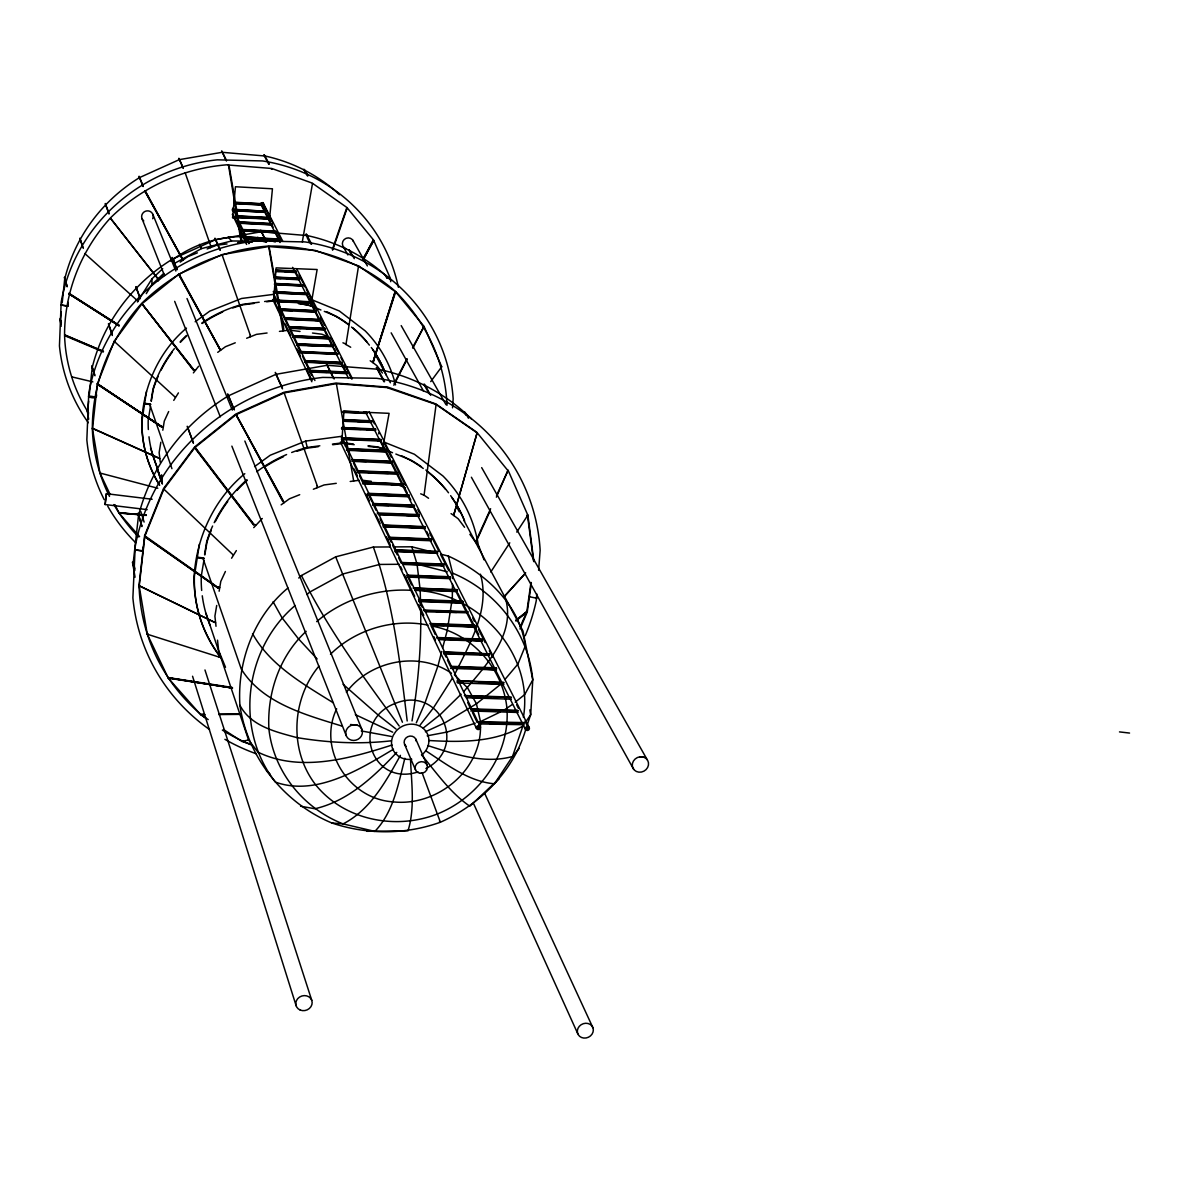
<?xml version="1.0" encoding="UTF-8"?>
<svg xmlns="http://www.w3.org/2000/svg" width="1189" height="1189" viewBox="0 0 1189 1189"><rect width="100%" height="100%" fill="white"/><g stroke="black" fill="none" stroke-linecap="round" stroke-linejoin="round"><path stroke-width="1.5" d="M464.988 412.167L468.451 418.231M146.262 293.638L151.954 284.528L151.969 278.806L162.715 268.699M508.312 471.082L476.789 432.261L435.754 403.888L387.659 387.064L335.848 383.066L283.978 392.281L235.764 414.084L194.654 446.945L163.562 488.471L144.612 535.674L139.054 585.181L147.302 634.361M387.896 387.926L436.095 404.498L477.146 432.885L454.094 513.886L477.042 432.915M527.307 611.622L516.011 620.688M452.489 583.948L452.31 598.349L447.346 629.947L442.665 647.856M452.563 578.553L452.623 573.157L448.342 556.08L441.387 554.312M533.906 561.684L527.886 515.238L527.099 515.758L527.886 515.298L508.015 470.071M234.411 203.631L261.952 205.073L261.892 203.676L261.684 205.088L260.986 203.007L262.977 202.606L282.729 241.189M526.088 728.233C514.138 770.68 480.103 804.611 440.376 822.238C405.464 834.797 366.94 834.812 331.835 822.981C283.681 802.947 247.312 757.036 239.91 705.27C237.116 661.604 253.896 616.199 287.946 588.005M229.016 165.405L241.947 240.639M480.386 723.462C483.106 769.536 437.195 807.019 392.682 801.817C348.853 798.904 317.106 749.07 336.68 708.822M523.413 717.294C534.084 653.281 478.156 592.479 414.872 590.309M235.541 217.186L268.937 218.925L268.877 217.498L237.339 215.863M452.533 407.827L453.158 398.865A185.172 175.496 -23 0 0 305.097 241.932L256.571 240.891A185.172 175.496 -23 0 0 88.759 393.306L86.842 439.856A185.172 175.496 -23 0 0 104.246 499.692M268.937 218.925L269.026 217.795L235.63 216.056M261.907 203.676L261.952 205.073L261.639 203.185L262.769 203.245L272.43 222.313M247.594 238.826L279.816 240.475L279.757 239.034L245.751 237.295L245.811 238.736M279.816 240.475L279.757 239.034M536.789 593.92L536.269 600.727A206.277 192.618 -23.3 0 1 525.256 635.669M538.617 570.289L540.148 550.299A206.277 192.618 -23.3 0 0 376.75 378.295L322.754 377.418A206.277 192.618 -23.3 0 0 135.219 546.554L132.886 597.814A206.277 192.618 -23.3 0 0 209.517 729.511M273.396 293.014L307.163 294.664L307.252 293.46L273.336 291.483M306.524 328.729L324.79 329.591L324.879 328.372L288.377 326.633L325.058 328.714L324.969 329.947L290.265 328.298M332.712 444.76L341.704 443.571L343.948 411.349L389.1 413.341L382.605 448.729M237.191 221.763L237.101 222.848L233.148 214.525L232.613 217.661L269.546 218.91L272.444 188.783L235.452 186.747L232.613 217.661M238.395 223.205L238.499 222.061M238.543 223.487L238.35 221.778L271.909 223.562M292.732 337.215L329.502 338.954L329.606 337.721L292.836 335.982M239.598 225.717L239.688 224.572M275.863 232.658L242.08 230.919L242.17 229.774L275.952 231.513M261.55 204.3L262.68 204.359L262.769 203.245M303.879 285.836L303.983 284.647L305.558 287.753M298.647 352.271L298.751 351.023M300.282 353.059L300.223 351.454M374.624 505.384L414.307 506.975L414.426 505.607L372.96 503.928L372.826 505.31M324.79 329.591L320.302 320.718L314.862 320.45M329.502 338.954L329.621 337.721M338.404 354.114L338.702 353.237M377.656 513.782L419.167 515.06L419.048 516.368L379.113 514.778M346.608 450.304L346.742 448.966L386.678 450.661L386.559 451.998L348.422 450.378M409.298 495.441L368.1 493.762L367.966 495.129L409.165 496.809M414.991 590.041L457.007 591.587L457.141 590.145L413.073 588.02L456.888 589.625M418.825 600.103L462.982 601.708L462.848 603.165L418.691 601.56M378.771 433.955L378.89 432.647M431.889 625.577L474.916 627.093L475.065 625.622L430.255 624.047M438.592 639.608L481.991 641.109L482.139 639.623L436.943 638.062M443.586 653.831L489.199 655.392L489.348 653.891L443.482 651.78M419.182 515.06L419.048 516.368L406.118 515.402M457.007 591.587L457.156 590.145M462.997 601.708L462.848 603.165L451.552 602.243M457.171 682.323L457.334 680.807L503.72 682.337M61.263 311.875L60.312 320.941L61.219 326.276M62.2 302.809L64.667 279.237A164.989 157.959 -22.6 0 1 139.47 177.622L179.257 159.653L222.165 152.296L265.162 156.027A164.989 157.959 -22.6 0 1 339.549 194.728M67.773 306.346L68.159 302.511L67.773 306.346L61.04 305.008L67.624 305.87M69.601 293.995L69.319 293.103L69.14 294.025L119.063 325.905M88.625 401.109L87.451 412.018L88.67 419.256M89.012 397.468L92.207 367.579A176.864 167.887 -22.9 0 1 172.613 259.039L215.313 239.732L261.312 231.751L307.357 235.6A176.864 167.887 -22.9 0 1 389.531 279.133M109.492 496.408A178.989 169.655 -23 0 1 92.341 428.397C92.37 381.877 110.622 337.572 141.803 303.269C175.927 269.829 220.723 249.616 268.357 246.064C314.788 245.291 360.208 260.763 395.372 291.35C425.855 321.714 445.34 362.006 447.019 405.271M528.273 727.757L528.109 729.318L526.489 729.273L526.638 727.713L528.273 727.757L524.958 721.218M163.71 489.363L194.892 447.569L236.017 414.708L284.26 392.89L336.145 383.661L387.986 387.659M157.825 278.642L110.577 218.404L157.869 278.672L159.802 278.479L162.67 274.971M428.56 498.25L424.072 495.174L436.095 404.498M69.244 293.089L69.081 293.891L119.257 325.37M520.188 626.989L526.876 611.369L530.978 582.402M531.364 583.086L527.247 612.053L519.994 628.996M145.266 190.894L182.407 259.068L144.969 191.384M97.736 384.359L161.942 426.97L97.171 383.482M161.645 427.133L161.912 426.569M179.257 274.302L219.861 349.209L178.811 274.733M218.241 586.772L217.81 588.05M345.969 344.483L358.558 265.905L315.204 250.403L268.595 246.539L222.016 254.654L178.796 274.183L141.981 303.775L114.189 341.288L97.335 384.017L92.504 428.961L99.906 472.94L110.205 494.624M412.033 720.92C418.067 683.853 421.501 646.221 420.638 608.664M95.7 397.156C77.582 393.039 100.01 403.13 96.086 393.544M146.47 391.508L142.011 420.475A129.66 122.883 -23 0 0 159.638 485.335M151.107 400.752L152.995 389.115A123.433 116.983 -23 0 1 174.337 348.659M150.483 406.37L148.194 420.445A123.493 117.027 -23 0 0 148.343 429.526M151.3 401.288L153.188 389.665A123.493 117.027 -23 0 1 158.048 376.497M160.827 442.249L159.148 452.563L160.233 462.224M162.804 430.21L164.275 421.129L168.66 411.557M142.918 550.745L135.07 549.808L143.126 551.414L143.364 546.762M228.243 165.003L271.761 168.466L312.246 183.106L346.95 207.54L373.524 239.97L390.23 278.092L390.735 281.674M199.395 544.19L194.387 576.189A144.449 134.862 -23.3 0 0 221.035 657.963M204.567 554.342L206.723 541.515A137.508 128.397 -23.3 0 1 212.608 526.043M203.899 560.42L201.268 576.115A137.567 128.442 -23.3 0 0 201.669 590.443M204.805 555.01L206.96 542.184A137.567 128.442 -23.3 0 1 211.36 530.116M282.848 501.624L236.135 414.723L283.368 501.178M210.364 247.684L210.691 245.811L185.083 172.583M216.71 605.454L214.912 616.14L216.012 626.291M219.133 591.215L220.782 581.421L225.405 571.478M241.144 242.155L228.496 165.122M64.875 334.912L103.502 351.424L65.321 335.372M249.913 336.963L250.359 335.001M282.982 330.928L268.729 246.584M302.303 241.932L312.484 183.537M311.355 302.809L310.819 305.855L298.305 303.15M316.779 487.876L317.24 485.721M382.442 373.049L376.928 365.692L373.227 362.853L373.584 360.862M99.802 472.984L100.025 472.88M99.98 473.029L157.81 488.248M147.228 634.332L148.016 633.796L147.258 634.123M464.557 527.277L458.181 518.79L454.064 515.669L453.901 513.395M208.224 719.583L200.569 714.634L168.288 678.131L147.317 634.227L219.177 657.086M373.272 240.475L363.046 260.094L373.628 240.877M358.558 265.905L395.655 291.84L423.997 326.321L441.743 366.792M404.869 758.24C398.419 783.61 393.648 811.953 374.832 831.408L343.086 823.903L331.835 822.981M61.338 323.988L60.044 318.86L61.412 322.323M87.555 409.878L88.581 413.282M395.045 291.914L373.242 361.248L395.12 291.87M133.034 562.219L135.026 568.877M263.809 154.852L268.699 164.141M264.359 154.971L269.264 164.127M271.137 168.764L271.924 169.224M303.819 169.343L307.401 175.823M304.369 169.462L307.966 175.794M305.855 234.233C307.951 233.832 304.473 235.511 311.072 244.161M306.435 234.352L311.667 244.102M348.689 249.764L352.003 255.665M441.728 651.438L437.998 665.751L424.934 703.115L416.313 722.823M385.31 275.402L387.034 278.345M376.467 367.698L377.76 367.505L376.437 367.609L383.913 381.728M423.938 326.693L412.583 347.589M424.518 384.225L430.715 395.313M345.538 344.26L350.696 347.247M373.45 361.233L395.655 291.84M490.775 571.998L509.784 542.808M527.232 724.874L530.68 714.767L532.776 679.84L522.982 631.032L463.665 519.965M332.311 249.645L346.727 207.897M332.712 250.017L347.203 207.971M163.785 489.303L144.82 536.343L139.262 585.865L215.64 622.828M476.388 540.118L490.626 508.714M496.541 495.545L507.926 470.576L496.363 497.195M476.655 540.698L490.358 510.438M269.115 246.836L283.844 329.368M173.757 400.381L178.424 392.89M231.573 558.221L236.358 550.596M394.183 383.512L406.801 358.989M393.812 385.236L407.233 359.048M412.895 348.095L423.938 326.47M263.334 204.523L263.453 203.141M400.425 755.357C385.994 781.277 370.448 809.872 343.086 823.903C303.477 808.431 273.856 771.943 268.937 729.437C266.841 693.484 279.43 656.016 306.153 631.329M362.704 259.663L373.168 240.178M362.764 259.633L373.628 240.431M119.019 512.578L146.381 515.372L118.915 512.979L114.961 504.641M349.18 249.749L354.292 258.652M515.773 620.227L527.143 611.354L515.981 620.926M385.801 275.387L387.629 278.315M377.047 367.743L384.582 381.669M137.448 302.006L151.969 278.806M452.563 677.879L433.48 707.827L420.193 724.963M232.524 687.985L168.258 677.834L232.464 688.03M318.934 666.122C291.424 699.37 288.972 750.333 315.665 784.829C344.394 820.425 395.863 830.308 437.582 813.9C479.301 797.031 509.992 754.525 506.975 708.778C503.304 668.515 471.528 632.875 431.518 626.009M346.4 692.251C369.824 660.712 418.587 650.561 451.463 673.227M516.769 532.107L527.767 515.268M525.806 721.812L530.68 714.767L529.863 709.863M157.706 281.303L159.802 278.479M193.391 372.885L198.608 366.257M430.73 381.61L441.684 366.792M284.141 392.86L317.166 485.558M253.733 527.634L262.279 518.493M178.766 274.302L220.649 350.205M233.207 554.936L163.919 489.184M519.207 748.446L512.533 756.486L494.446 783.804C468.57 781.574 446.975 764.497 425.811 750.824M504.909 679.499L517.973 663.997L525.27 646.028C519.905 604.458 484.949 572.712 448.342 556.08M503.928 596.863L525.687 572.83M503.809 597.131L525.062 573.707M396.769 752.369C374.059 776.536 348.124 801.104 314.877 808.758L300.609 806.231M221.897 151.434L226.43 160.991M220.099 250.329L214.956 238.186L220.084 249.735M213.767 621.966L139.618 585.909M461.079 694.227L440.302 714.544L423.299 728.025M463.68 691.686C484.949 666.598 515.134 635.565 505.86 599.776M105.182 504.508L106.401 493.703L105.063 504.537L147.183 509.635M170.785 261.119C196.512 241.337 231.023 232.241 263.007 238.617M151.954 284.528L163.829 273.381M298.751 578.017L301.456 575.521L335.684 556.838L373.361 547.044L389.843 546.94M295.14 605.528C244.488 648.228 234.07 729.362 275.402 782.109C316.021 796.645 359.568 769.446 393.5 749.204M306.97 594.589L309.601 592.152L342.937 573.975L379.618 564.433L399.236 564.285M316.66 621.639C342.387 599.494 377.418 588.198 411.305 590.339M330.483 654.247C355.407 629.457 393.633 618.146 428.01 625.132M499.202 778.661L469.848 806.216C450.274 792.87 436.571 772.731 421.456 754.807M144.85 190.835L183.151 260.005M250.18 334.897L221.986 254.565M501.357 683.72L476.447 703.814L444.939 722.808L425.394 731.77M512.444 704.393L503.66 710.383M515.194 702.194L524.765 694.51L532.776 679.84C528.406 632.474 496.333 591.186 452.623 573.157M201.09 714.589L204.85 714.515M180.223 262.145L187.639 256.72L197.374 252.856M186.48 328.105C159.549 350.8 144.032 384.939 141.833 419.925A129.616 122.839 -23 0 0 159.445 484.77M195.174 321.773L209.769 311.132L241.53 298.484L274.273 294.292M217.721 352.345L225.479 346.698L235.259 342.804M244.815 473.683C214.525 498.607 196.824 536.566 194.164 575.506A144.389 134.818 -23.3 0 0 220.797 657.249M254.595 466.593L270.275 455.209L305.692 441.074L341.942 436.274M281.154 504.82L289.447 498.8L299.702 494.698M475.199 541.411L476.848 540.237M183.21 168.407L178.9 158.286L183.195 167.842M82.754 247.253L79.871 238.172L83.304 248.397M64.533 278.256L64.533 277.171L67.134 286.817M69.467 293.579L118.974 325.355M136.036 287.188L139.767 297.532M260.896 230.755L266.47 242.259M91.791 365.87L95.031 375.754M187.446 426.866L193.406 443.348M275.417 373.004L282.447 388.848M156.829 467.812L161.853 483.061M218.107 586.742L217.959 588.035L144.761 536.759M158.33 457.81L92.905 428.397M265.667 242.08L262.219 241.144L231.513 240.981L201.536 248.59L174.382 263.453L173.475 258.593M425.93 768.555C468.867 746.677 439.202 685.057 395.09 703.487C349.566 720.668 371.072 787.371 418.127 771.884M500.361 711.988L480.475 721.604L476.447 703.814L467.574 687.866L454.466 674.876C469.402 644.156 490.581 609.511 480.43 574.183M313.361 489.244L324.077 484.963L336.264 483.329M207.124 248.977L216.443 245.276L227.025 243.938M246.658 338.256L256.452 334.362L267.064 332.994M392.088 745.013C349.744 758.567 300.267 772.627 257.983 752.161L248.546 739.974L206.039 613.361M138.102 514.391L138.192 513.113L141.907 526.578M475.199 723.254L447.064 732.038L427.193 735.813M227.738 393.871L234.382 409.937M326.336 363.329L334.154 379.009M336.383 383.705L353.683 481.01M172.152 257.433L177.042 269.204M108.467 323.646L112.331 334.897M139.083 176.24L143.126 185.96M105.286 203.512L109.016 213.455M217.914 587.425L144.612 535.674M254.015 524.468L195.293 447.569M161.734 426.554L97.632 384.062M193.837 369.749L142.041 303.879L193.435 370.24M223.517 729.511L241.887 741.401L249.14 739.885M228.288 164.706C183.894 167.887 142.13 186.718 110.414 217.959C81.313 250.136 64.488 291.677 64.563 335.179A166.846 159.534 -22.6 0 0 88.402 412.642M350.205 481.471L359.019 480.297M291.677 452.489A137.508 128.397 -23.3 0 1 307.238 447.465L319.826 445.801M332.415 444.136L341.406 442.947M318.31 446.663L307.52 448.09A137.567 128.442 -23.3 0 0 297.101 451.24M279.445 331.389L287.753 330.319M259.202 302.214L242.957 304.295A123.433 116.983 -23 0 0 201.937 322.977M264.612 301.516L273.648 300.356L276.116 267.882L317.136 269.517L311.89 299.762L339.355 310.998L365.201 330.884A129.616 122.839 -23 0 1 395.551 384.894M254.015 303.418L243.18 304.8A123.493 117.027 -23 0 0 232.806 307.951M266.663 301.798L273.886 300.862M237.622 242.601L245.603 241.59M119.227 513.024L146.054 514.882M391.092 740.821C359.673 744.448 327.852 742.753 296.715 737.566C275.699 731.844 250.894 726.241 239.91 705.27M137.998 513.752L141.877 525.91M187.253 426.257L193.391 442.68M64.518 277.736L67.119 286.252M366.955 831.289L408.005 830.829C415.139 807.747 411.409 782.927 410.517 759.147M639.89 756.813L644.022 757.289A8.308 7.55 -28.8 0 1 646.043 769.61A8.308 7.55 -28.8 0 1 632.964 768.153A8.308 7.55 -28.8 0 1 639.89 756.813L644.022 757.289M393.5 546.91L411.81 546.791L436.17 552.989M402.789 564.27L417.057 564.166L447.287 571.82M204.374 714.099L200.688 714.559M218.791 714.099L240.564 713.935M218.702 714.559L241.055 714.366M524.052 722.585L476.834 721.693L472.449 712.493M477.131 722.303L524.349 723.18M489.392 723.492L522.075 724.101M478.781 723.893L524.2 724.74M471.409 697.349L491.22 697.988M466.296 697.75L511.315 699.206M470.695 708.822L517.854 710.323M518.151 710.918L470.978 709.417L467.678 702.491M472.345 710.428L492.305 711.067M510.453 711.646L517.705 711.869M470.814 710.977L518.003 712.464M496.393 667.846L450.408 666.301L447.45 660.088M450.676 666.866L496.675 668.411M452.088 667.876L464.973 668.307M479.687 668.798L496.526 669.912L450.527 668.381M504.002 682.902L457.334 680.807M459.028 682.397L462.744 682.516M479.435 683.066L499.856 683.734M457.438 682.902L503.854 684.433M511.166 697.081L464.379 695.565L511.463 697.661M430.002 623.512L474.797 625.087M431.637 625.042L444.181 625.488M458.523 625.994L474.916 627.093M436.675 637.512L481.872 639.087M438.34 639.073L458.226 639.756M472.687 640.262L481.991 641.109M489.348 653.891L443.75 652.33L445.964 656.982M445.147 653.341L465.211 654.024M479.806 654.515L489.199 655.392M408.585 576.635L414.025 576.828M424.889 577.245L444.805 577.988M407.01 577.066L450.497 578.686M414.753 589.536L423.879 589.878M436.66 590.339L456.739 591.082M462.714 601.188L418.587 599.583L422.288 607.356M420.282 601.114L438.667 601.768M423.403 610.031L467.827 611.636M423.656 610.566L468.08 612.157M436.244 611.681L456.606 612.409M425.38 611.8L467.708 612.811M431.25 538.885L388.848 537.235L383.2 525.419L425.276 527.069M431.488 539.36L389.071 537.71L391.226 542.229M403.457 539.212L421.902 539.94M388.937 539.122L431.354 540.772M437.552 551.369L394.807 549.734L392.652 545.231M437.805 551.859L395.03 550.225L397.23 554.802M396.442 551.22L412.479 551.83M424.949 552.32L437.418 552.796M394.897 551.637L437.671 553.271M443.973 564.076L400.871 562.442L398.687 557.864M401.109 562.932L444.225 564.567M409.715 564.21L429.467 564.953M440.242 565.37L444.092 565.994L402.759 564.433M406.92 575.119L450.378 576.739M450.631 577.245L407.158 575.625L411.587 584.914M414.203 505.147L372.737 503.482L375.947 510.2M374.416 504.924L388.833 505.503M399.653 505.949L414.307 506.975M377.21 512.935L418.929 514.599M378.905 514.317L397.037 515.045M425.038 526.608L382.977 524.943L380.049 518.79M384.671 526.415L395.655 526.846M408.451 527.351L425.157 528.466L383.066 526.816M351.795 459.578L392.028 461.273M352.003 460.009L392.251 461.704M353.505 460.99L366.301 461.54M375.456 461.927L391.909 462.61M351.87 461.347L392.132 463.041L396.799 472.286M397.691 472.479L357.146 470.785L353.475 463.086M357.354 471.23L397.914 472.91M368.085 472.598L388.357 473.445M357.22 472.568L397.795 474.262M362.69 482.407L403.561 484.086L403.443 485.439L362.556 483.76M364.116 483.388L381.892 484.131M390.78 484.488L403.443 485.439L403.561 484.086L362.467 481.961L359.554 475.823M367.891 493.316L409.061 494.981M380.287 495.189L399.994 495.991M343.145 419.554L371.577 420.787M343.339 419.955L371.785 421.203M343.027 420.861L348.362 421.084M357.25 421.471L371.473 422.095M343.22 421.263L371.667 422.496M341.6 427.49L375.561 428.961M341.793 427.891L375.754 429.378M341.496 428.545L361.159 429.392M366.524 429.63L375.456 430.017M341.689 428.947L375.665 430.418M341.347 437.686L380.97 439.395M381.179 439.796L341.555 438.102L345.821 447.049M348.436 439.321L368.248 440.168M377.255 440.554L380.866 440.703L385.593 450.081M341.421 439.425L381.075 441.119M386.455 450.245L346.534 448.55L349.625 455.03M350.042 450.037L370.002 450.884M377.27 451.181L386.351 451.567L390.378 459.578M343.175 411.126L357.978 411.78M363.537 412.018L367.238 412.182M342.863 412.018L361.367 412.836M343.056 412.42L367.119 413.475M292.672 335.625L329.427 337.364M298.067 337.126L316.452 337.988M321.981 338.241L329.323 338.597L332.608 345.107M333.485 345.405L296.507 343.666L289.224 328.417M333.678 345.761L296.67 344.022L299.509 349.967M307.49 345.434L325.994 346.296M296.566 345.271L333.396 346.638M300.014 351.454L337.2 353.192M300.178 351.825L337.394 353.549M299.925 352.33L337.141 354.054M301.872 352.776L337.319 354.426M304.592 360.609L342.046 362.348M304.77 360.98L342.239 362.719M308.04 362.036L325.89 362.853M334.808 363.269L341.942 363.596M304.652 362.244L342.135 363.968L345.271 370.18M346.935 372.023L309.199 370.284L302.422 356.061M347.129 372.395L309.378 370.671L311.637 375.382M310.894 371.637L327.064 372.38M336.056 372.781L346.831 373.272M309.274 371.934L347.025 373.658M280.351 293.029L299.881 293.98M311.459 301.798L275.699 300.059L274.109 296.73M275.863 300.401L311.637 302.14L311.533 303.344L275.759 301.605M279.177 301.441L297.057 302.303M302.422 302.571L311.369 303.002L315.813 311.8L297.8 310.923M315.902 310.582L279.891 308.843L278.553 306.034M316.081 310.923L280.054 309.185L284.305 318.102L320.584 319.841M281.585 310.151L292.39 310.671M279.95 310.403L315.977 312.142L319.588 319.291M284.141 317.76L320.406 319.499M289.477 319.247L309.422 320.198M284.201 319.321L320.48 321.06M290.101 327.941L301.055 328.461M275.714 270.022L295.927 271.033M275.878 270.349L296.076 271.36M275.625 271.196L279.296 271.389M284.81 271.657L295.823 272.207M275.774 271.523L295.987 272.534L298.082 276.68M275.551 277.067L299.569 278.256M275.714 277.394L299.732 278.583M275.462 278.256L281.005 278.523M286.549 278.806L299.479 279.445M275.61 278.568L299.643 279.757M274.525 283.428L302.764 284.825M274.689 283.755L302.913 285.152M274.451 284.379L300.906 285.687M274.6 284.706L302.838 286.103M273.5 291.81L307.252 293.46M234.129 210.468L263.646 211.999M237.25 216.993L255.798 217.959M259.514 218.152L268.788 218.627L270.379 221.778M238.484 222.12L272.058 223.859M240.029 222.997L271.82 224.647M240.163 223.294L271.969 224.944L273.098 227.158M275.803 231.216L242.036 229.477L242.08 230.919M243.715 230.711L249.051 230.993M252.603 231.171L275.714 232.36L278.91 238.677M245.9 237.592L279.905 239.331M247.446 238.528L263.557 239.361M267.139 239.539L279.668 240.178M234.07 202.219L263.022 203.735M234.203 202.502L262.041 203.958M234.278 203.349L261.803 204.79M232.375 209.249L265.742 211.27L265.637 212.385L232.42 210.661L232.509 209.532L265.727 211.27L265.489 212.103M428.724 740.494C460.425 742.337 494.743 742.709 522.892 726.048L512.533 756.486C484.309 764.364 454.941 754.227 427.995 745.652M350.517 724.502L357.592 725.29A8.427 7.758 -22.2 0 1 359.97 737.834A8.427 7.758 -22.2 0 1 346.519 736.303A8.427 7.758 -22.2 0 1 353.371 724.814L357.636 725.305M219.103 656.997L221.392 657.264M1119.488 731.904L1129.55 733.063M217.736 587.425L219.727 587.648M197.225 557.195L203.958 557.998M197.448 557.879L204.196 558.681M362.556 480.267L371.31 481.322M255.903 524.765L253.599 524.483L194.892 447.569M343.012 442.724L353.207 443.973M368.055 445.771L378.325 447.019L392.533 452.712M343.309 443.348L354.233 444.686M368.367 446.395L378.652 447.644A137.567 128.442 -23.3 0 1 385.756 449.665M106.401 493.703L152.162 499.261M159.831 458.642L92.341 428.397M144.523 403.309L150.572 404.067M144.701 403.859L150.765 404.617M161.57 426.554L163.354 426.777M278.969 301.144L286.252 302.08M298.558 303.656L307.119 304.756A123.493 117.027 -23 0 1 314.268 306.866M291.142 330.334L300.029 331.463M312.499 333.039L321.877 334.228L328.357 336.873M195.516 370.017L193.465 369.764L141.981 303.775M278.731 300.639L285.999 301.575M247.089 241.397L252.41 242.095M168.348 677.611L232.167 687.435M168.288 678.131L232.048 688.015M391.3 736.452L361.263 730.923M156.725 467.203L162.403 484.086M135.947 286.623L140.376 298.662M260.807 230.19L266.47 241.664M71.771 376.868L92.861 381.892M342.239 726.167C305.781 714.812 262.546 703.487 241.248 668.991L202.799 557.864M266.514 239.569L275.298 241.947M194.907 448.164L253.569 525.003M241.887 741.401L250.671 744.24M397.037 484.399L405.494 487.772M420.683 493.821L424.072 495.174M383.839 442.011L414.396 454.257L442.992 476.016A144.389 134.818 -23.3 0 1 478.751 548.114M395.848 454.035L410.725 459.994A137.508 128.397 -23.3 0 1 421.441 466.787M342.937 342.804L346.177 344.126M315.873 307.921L320.926 309.987M324.285 311.369L336.071 316.185A123.433 116.983 -23 0 1 348.347 324.285M64.696 335.655L103.265 351.959M392.697 732.201L355.362 714.648M333.217 702.758C303.373 684.061 270.111 665.468 252.544 633.663M69.096 293.728L118.93 325.741M97.305 384.24L161.511 426.955M451.062 513.618L454.064 515.669M370.21 360.772L373.227 362.853M144.79 536.581L217.706 587.663M395.982 729.006L378.488 715.332L343.101 684.284M257.745 237.206L262.219 241.144M84.746 253.48L138.221 301.397M114.189 341.288L175.214 397.185M266.455 770.754L270.334 774.47M317.151 658.974L298.276 638.597L281.971 617.686L273.084 601.738M262.68 204.359L261.639 203.185L262.041 203.958M439.425 821.153L440.376 822.238L422.08 772.701M118.915 512.979L139.589 536.655M228.288 237.042L231.513 240.981M284.052 502.709L236.017 414.708M469.878 534.337L478.914 546.346L484.042 559.826M399.222 726.033C363.893 677.819 327.971 629.293 301.456 575.521M464.334 412.286L466.058 415.273M352.732 240.104L367.371 265.92M401.198 325.623L446.009 404.691M481.679 467.619L647.188 759.667M423.849 384.255L429.17 393.767M343.383 246.851L347.901 254.966M391.166 332.846L423.611 391.255M471.394 477.235L633.648 769.283M536.521 597.562L536.893 598.245L528.956 596.655M376.437 356.641L390.393 382.769M456.68 506.9L459.296 511.805M296.982 269.323L352.33 378.518M369.095 411.602L529.254 727.609A2.096 1.917 -26.7 0 1 527.173 730.477A2.096 1.917 -26.7 0 1 525.716 727.49A2.096 1.917 -26.7 0 1 529.254 727.609M277.632 232.583L281.748 240.728M299.048 274.882L303.165 283.027M306.376 289.388L316.274 308.917M320.391 317.062L324.508 325.206M331.107 338.226L337.691 351.245M340.931 357.636L342.595 360.936M344.275 364.25L351.81 379.128M372.737 420.49L374.416 423.804M384.701 444.121L391.344 457.23M392.994 460.5L405.434 485.082M417.889 509.665L419.539 512.949M429.779 533.177L438.86 551.101M440.51 554.356L448.758 570.661M472.732 618.027L474.396 621.297M478.543 629.486L485.171 642.595M489.318 650.784L492.632 657.339M516.68 704.839L518.33 708.109M262.665 206.485L264.79 210.691L262.546 206.262M266.425 213.946L268.001 217.067M307.862 296.046L310.671 301.605M325.697 331.389L328.595 337.156M334.287 348.407L335.714 351.231M397.572 473.831L402.432 483.462M404.23 487L407.366 493.242M408.942 496.348L410.799 500.049M415.05 508.461L418.067 514.421M426.643 531.424L428.872 535.853M457.795 593.162L461.778 601.069M463.651 604.77L466.905 611.191M468.243 613.851L470.235 617.804M470.963 619.261L473.921 625.102M475.674 628.595L478.706 634.584M260.881 204.404L280.069 242.497M292.598 267.347L348.526 378.31M366.063 413.088L525.493 729.437M221.749 150.944L226.43 160.426M326.425 363.983L333.381 378.102M232.613 208.224L249.393 243.359M274.169 295.214L314.922 380.525M342.09 437.403L480.326 726.821A2.096 1.917 -25.5 0 1 478.008 729.541A2.096 1.917 -25.5 0 1 476.819 726.434A2.096 1.917 -25.5 0 1 480.326 726.821M240.475 226.207L245.038 235.794M245.751 237.295L248.813 243.686M284.988 319.529L287.693 325.206M368.1 493.762L371.964 501.862M430.968 625.533L435.248 634.525M240.817 230.651L245.573 240.654M273.336 299.063L278.88 310.701M285.211 324.002L290.74 335.64M297.072 348.942L300.297 355.749M306.569 368.917L312.053 380.465M354.173 469.031L357.354 475.719M366.093 494.119L369.289 500.807M375.65 514.198L380.094 523.546M386.38 536.774L390.304 545.038M400.53 566.529L402.105 569.828M404.453 574.792L414.679 596.284M418.602 604.547L423.73 615.308M433.896 636.695L435.471 640.024M232.316 214.302L246.628 244.444M272.875 299.702L311.83 381.758M340.455 442.04L476.432 728.367M199.514 244.34L201.536 248.59M484.77 793.553L592.91 1027.712A8.145 7.253 -24.9 0 1 583.754 1038.056A8.145 7.253 -24.9 0 1 579.325 1026.285A8.145 7.253 -24.9 0 1 592.91 1027.712M473.712 803.868L577.75 1033.672M275.328 372.38L282.447 388.179M415.823 739.172L427 764.839M404.542 744.255L415.541 769.982M335.684 556.838L402.432 722.228M225.509 667.282L218.642 650.546L217.513 640.158M139.172 176.789L143.126 186.524M172.256 258.028L177.042 269.799M227.842 394.51L233.743 409.001M152.861 214.392L175.853 271.047M187.015 298.528L232.316 410.131M244.86 441.045L361.932 729.511M141.996 218.613L164.468 275.491M174.679 301.352L220.292 416.834M231.87 446.128L346.252 735.694M105.375 204.062L109.031 214.02M373.361 547.044C393.306 602.853 400.084 662.422 407.188 720.98M149.532 403.933L171.929 468.659M150.527 448.06L162.343 483.239M108.571 324.225L112.346 335.491M204.969 669.972L311.786 1000.395M140.763 511.433L144.107 522.06M192.559 676.244L296.18 1005.879M91.954 366.42L94.54 374.713M411.81 546.791L417.057 564.166L420.207 590.264L420.549 604.978M86.946 409.908L88.476 415.02M132.365 562.263L134.847 570.586M305.692 441.074L307.238 447.465M341.451 442.278L341.704 443.571M135.056 577.23L132.99 564.834L138.459 515.922A196.75 184.087 -23.3 0 1 228.347 395.863L275.907 374.342L327.079 365.276L378.221 369.259A196.75 184.087 -23.3 0 1 471.439 418.959M527.381 514.629L533.519 561.015M161.645 474.812L162.239 480.193M274.198 293.133L274.496 297.205M310.448 299.791L310.522 300.995M406.148 746.335A6.183 5.677 -23.6 0 1 407.664 736.734A6.183 5.677 -23.6 0 1 416.328 741.312M422.154 754.629A18.935 17.389 -23.6 0 0 423.477 728.604A18.935 17.389 -23.6 0 0 395.937 731.265L393.291 735.292A18.935 17.389 -23.6 0 0 394.867 752.756L398.152 755.951A18.935 17.389 -23.6 0 0 411.78 759.251M143.765 220.961A5.826 5.633 -19.6 0 1 142.635 213.425A5.826 5.633 -19.6 0 1 150.275 211.508A5.826 5.633 -19.6 0 1 152.727 218.717M345.657 248.635A5.767 5.529 -30.4 0 1 344.201 239.509A5.767 5.529 -30.4 0 1 353.43 241.367M398.374 287.292A172.598 165.033 -22.6 0 0 262.546 160.946L217.275 159.831A172.598 165.033 -22.6 0 0 61.159 302.244L59.45 345.91A172.598 165.033 -22.6 0 0 88.328 422.749M138.504 536.908A178.989 169.655 -23 0 1 113.906 504.567M135.605 542.615A185.172 175.496 -23 0 1 107.753 506.202M156.799 466.43A123.493 117.027 -23 0 1 148.982 436.794M161.08 370.076A123.493 117.027 -23 0 1 172.331 352.033M180.386 342.343A123.493 117.027 -23 0 1 186.688 335.967M202.145 323.497A123.493 117.027 -23 0 1 222.64 312.008M326.47 311.622A123.493 117.027 -23 0 1 348.615 324.79M351.513 327.064A123.493 117.027 -23 0 1 369.378 345.137M372.647 349.507A123.493 117.027 -23 0 1 386.143 374.921M251.711 745.072A199.395 186.197 -23.3 0 1 222.358 730.091M205.92 718.498A199.395 186.197 -23.3 0 1 139.054 585.181M256.527 753.871A206.277 192.618 -23.3 0 1 224.899 739.335M209.888 624.924A137.567 128.442 -23.3 0 1 202.264 595.793M215.268 521.659A137.567 128.442 -23.3 0 1 227.723 501.565M236.923 490.463A137.567 128.442 -23.3 0 1 247.149 480.401M264.463 467.158A137.567 128.442 -23.3 0 1 283.517 456.665M401.302 455.655A137.567 128.442 -23.3 0 1 423.254 468.466M427.594 471.765A137.567 128.442 -23.3 0 1 445.503 489.229M452.028 497.76A137.567 128.442 -23.3 0 1 464.661 521.05M214.198 522.67A137.508 128.397 -23.3 0 1 246.881 479.747M256.72 471.736A137.508 128.397 -23.3 0 1 286.594 454.555M425.84 470.012A137.508 128.397 -23.3 0 1 448.521 492.781M450.646 495.664A137.508 128.397 -23.3 0 1 464.304 520.396M180.193 341.823A123.433 116.983 -23 0 1 186.48 335.461M352.657 327.718A123.433 116.983 -23 0 1 366.807 341.793M371.295 347.515A123.433 116.983 -23 0 1 385.206 372.707M477.651 726.791L477.488 728.352L479.122 728.411L479.286 726.836L477.651 726.791M420.148 773.311A6.287 5.752 -23.6 0 0 427.178 765.24A6.287 5.752 -23.6 0 0 416.626 763.977A6.287 5.752 -23.6 0 0 420.148 773.311M300.193 1010.041A8.278 7.446 -19.2 0 0 312.157 1002.312A8.278 7.446 -19.2 0 0 299.583 997.051A8.278 7.446 -19.2 0 0 300.193 1010.041"/></g></svg>
